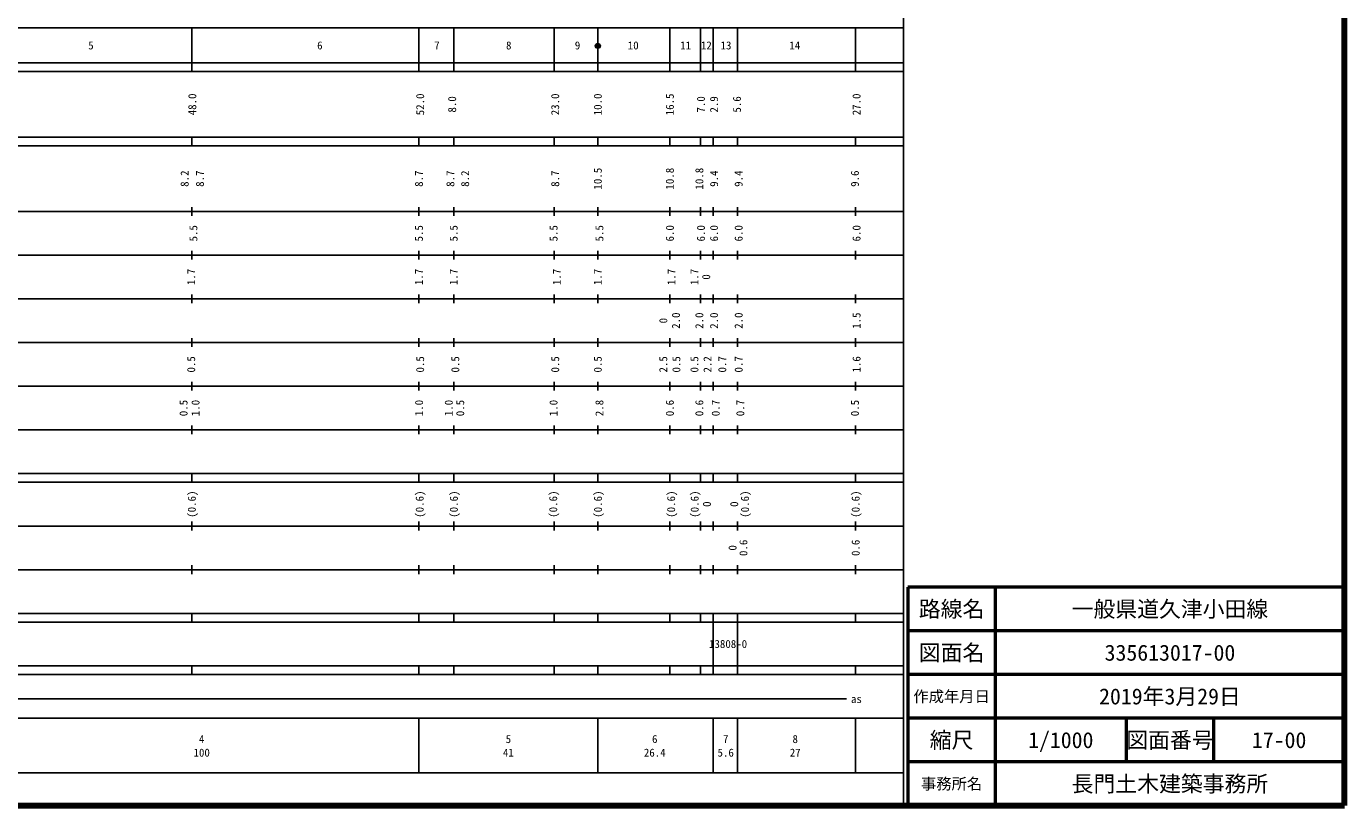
# Model space of a CAD drawing. Units: millimetres on the paper, enlarged 1000 times. Extents: x 40000 to 680000, y 20000 to 380000.
# Drawn here: x 378145 to 680000, y 20000 to 198357 of the extents above; entities that cross this region are included whole.
import ezdxf
from ezdxf.enums import TextEntityAlignment as Align

# ---------------------------------------------------------------- set-up
doc = ezdxf.new("R2010")
doc.units = ezdxf.units.MM
doc.header["$LTSCALE"] = 1000
doc.header["$PDMODE"] = 32
doc.header["$PDSIZE"] = 500
for name, color, linetype, lineweight in [('M-TTL', 2, 'Continuous', 140), ('M-TTL-BAND', 7, 'Continuous', 25), ('M-TTL-FRAM', 2, 'Continuous', 50), ('M-TTL-LINE', 7, 'Continuous', 50), ('M-TTL-TXT', 7, 'Continuous', 13)]:
    doc.layers.add(name, color=color, linetype=linetype, lineweight=lineweight)
doc.styles.add('ＭＳ ゴシック', font='')
doc.styles.get('ＭＳ ゴシック').set_extended_font_data('MS Gothic')

msp = doc.modelspace()

# ---------------------------------------------------------------- linework, layer by layer
at = {"layer": 'M-TTL'}
for p, q in [((680000, 20000), (680000, 380000)), ((40000, 20000), (680000, 20000))]:
    msp.add_line(p, q, dxfattribs=at)
at = {"layer": 'M-TTL-BAND'}
for p, q in [((579000, 20000), (579000, 370000)), ((68000, 198000), (579000, 198000)), ((416000, 198000), (416000, 188000)), ((468000, 198000), (468000, 188000)), ((476000, 198000), (476000, 188000)), ((499000, 198000), (499000, 188000)), ((509000, 198000), (509000, 188000)), ((525500, 198000), (525500, 188000)), ((532500, 198000), (532500, 188000)), ((535400, 198000), (535400, 188000)), ((541000, 198000), (541000, 188000)), ((568000, 198000), (568000, 188000)), ((40000, 190000), (579000, 190000)), ((40000, 188000), (579000, 188000)), ((40000, 173000), (579000, 173000)), ((416000, 173000), (416000, 171000)), ((468000, 171000), (468000, 173000)), ((476000, 173000), (476000, 171000)), ((499000, 173000), (499000, 171000)), ((509000, 173000), (509000, 171000)), ((525500, 173000), (525500, 171000)), ((532500, 173000), (532500, 171000)), ((535400, 173000), (535400, 171000)), ((541000, 173000), (541000, 171000)), ((568000, 171000), (568000, 173000)), ((40000, 171000), (579000, 171000)), ((416000, 157000), (416000, 155000)), ((468000, 155000), (468000, 157000)), ((476000, 157000), (476000, 155000)), ((499000, 157000), (499000, 155000)), ((509000, 157000), (509000, 155000)), ((525500, 157000), (525500, 155000)), ((532500, 157000), (532500, 155000)), ((535400, 157000), (535400, 155000)), ((541000, 157000), (541000, 155000)), ((568000, 155000), (568000, 157000)), ((40000, 156000), (579000, 156000)), ((46000, 146000), (579000, 146000)), ((416000, 147000), (416000, 145000)), ((468000, 145000), (468000, 147000)), ((476000, 147000), (476000, 145000)), ((499000, 147000), (499000, 145000)), ((509000, 147000), (509000, 145000)), ((525500, 147000), (525500, 145000)), ((532500, 147000), (532500, 145000)), ((535400, 147000), (535400, 145000)), ((541000, 147000), (541000, 145000)), ((568000, 145000), (568000, 147000)), ((52000, 136000), (579000, 136000)), ((416000, 137000), (416000, 135000)), ((468000, 135000), (468000, 137000)), ((476000, 137000), (476000, 135000)), ((499000, 137000), (499000, 135000)), ((509000, 137000), (509000, 135000)), ((525500, 137000), (525500, 135000)), ((532500, 137000), (532500, 135000)), ((535400, 137000), (535400, 135000)), ((541000, 137000), (541000, 135000)), ((568000, 135000), (568000, 137000)), ((416000, 127000), (416000, 125000)), ((468000, 125000), (468000, 127000)), ((476000, 127000), (476000, 125000)), ((499000, 127000), (499000, 125000)), ((509000, 127000), (509000, 125000)), ((525500, 127000), (525500, 125000)), ((532500, 127000), (532500, 125000)), ((535400, 127000), (535400, 125000)), ((541000, 127000), (541000, 125000)), ((568000, 125000), (568000, 127000)), ((46000, 126000), (579000, 126000)), ((52000, 116000), (579000, 116000)), ((416000, 117000), (416000, 115000)), ((468000, 115000), (468000, 117000)), ((476000, 117000), (476000, 115000)), ((499000, 117000), (499000, 115000)), ((509000, 117000), (509000, 115000)), ((525500, 117000), (525500, 115000)), ((532500, 117000), (532500, 115000)), ((535400, 117000), (535400, 115000)), ((541000, 117000), (541000, 115000)), ((568000, 115000), (568000, 117000)), ((46000, 106000), (579000, 106000)), ((416000, 107000), (416000, 105000)), ((468000, 105000), (468000, 107000)), ((476000, 107000), (476000, 105000)), ((499000, 107000), (499000, 105000)), ((509000, 107000), (509000, 105000)), ((525500, 107000), (525500, 105000)), ((532500, 107000), (532500, 105000)), ((535400, 107000), (535400, 105000)), ((541000, 107000), (541000, 105000)), ((568000, 105000), (568000, 107000)), ((40000, 96000), (579000, 96000)), ((40000, 94000), (579000, 94000)), ((416000, 96000), (416000, 94000)), ((468000, 94000), (468000, 96000)), ((476000, 96000), (476000, 94000)), ((499000, 96000), (499000, 94000)), ((509000, 96000), (509000, 94000)), ((525500, 96000), (525500, 94000)), ((532500, 96000), (532500, 94000)), ((535400, 96000), (535400, 94000)), ((541000, 96000), (541000, 94000)), ((568000, 94000), (568000, 96000)), ((416000, 85000), (416000, 83000)), ((468000, 83000), (468000, 85000)), ((476000, 85000), (476000, 83000)), ((499000, 85000), (499000, 83000)), ((509000, 85000), (509000, 83000)), ((525500, 85000), (525500, 83000)), ((532500, 85000), (532500, 83000)), ((535400, 85000), (535400, 83000)), ((541000, 85000), (541000, 83000)), ((568000, 83000), (568000, 85000)), ((49000, 84000), (579000, 84000)), ((40000, 74000), (579000, 74000)), ((416000, 75000), (416000, 73000)), ((468000, 73000), (468000, 75000)), ((476000, 75000), (476000, 73000)), ((499000, 75000), (499000, 73000)), ((509000, 75000), (509000, 73000)), ((525500, 75000), (525500, 73000)), ((532500, 75000), (532500, 73000)), ((535400, 75000), (535400, 73000)), ((541000, 75000), (541000, 73000)), ((568000, 73000), (568000, 75000)), ((40000, 64000), (579000, 64000)), ((416000, 64000), (416000, 62000)), ((468000, 62000), (468000, 64000)), ((476000, 64000), (476000, 62000)), ((499000, 64000), (499000, 62000)), ((509000, 64000), (509000, 62000)), ((525500, 64000), (525500, 62000)), ((532500, 64000), (532500, 62000)), ((535400, 64000), (535400, 52000)), ((541000, 64000), (541000, 52000)), ((568000, 62000), (568000, 64000)), ((40000, 62000), (579000, 62000)), ((40000, 52000), (579000, 52000)), ((416000, 52000), (416000, 50000)), ((468000, 50000), (468000, 52000)), ((476000, 52000), (476000, 50000)), ((499000, 52000), (499000, 50000)), ((509000, 52000), (509000, 50000)), ((525500, 52000), (525500, 50000)), ((532500, 52000), (532500, 50000)), ((535400, 52000), (535400, 50000)), ((541000, 52000), (541000, 50000)), ((568000, 50000), (568000, 52000)), ((40000, 50000), (579000, 50000)), ((70805, 44406), (565903, 44406)), ((40000, 40000), (579000, 40000)), ((468000, 40000), (468000, 27500)), ((509000, 40000), (509000, 27500)), ((535400, 40000), (535400, 27500)), ((541000, 40000), (541000, 27500)), ((568000, 40000), (568000, 27500)), ((68000, 27500), (579000, 27500))]:
    msp.add_line(p, q, dxfattribs=at)
at = {"layer": 'M-TTL-BAND', "lineweight": 13}
for radius in [600, 480, 360, 240, 120, 20]:
    msp.add_circle((509000, 193885), radius, dxfattribs=at)
at = {"layer": 'M-TTL-BAND'}
msp.add_point((509000, 193885), dxfattribs=at)
at = {"layer": 'M-TTL-FRAM'}
for p, q in [((680000, 70000), (580000, 70000)), ((580000, 70000), (580000, 20000))]:
    msp.add_line(p, q, dxfattribs=at)
at = {"layer": 'M-TTL-LINE'}
for p, q in [((600000, 70000), (600000, 20000)), ((680000, 60000), (580000, 60000)), ((680000, 50000), (580000, 50000)), ((680000, 40000), (580000, 40000)), ((630000, 40000), (630000, 30000)), ((650000, 40000), (650000, 30000)), ((680000, 30000), (580000, 30000))]:
    msp.add_line(p, q, dxfattribs=at)

# ---------------------------------------------------------------- texts
at = {"layer": 'M-TTL-BAND', "style": 'ＭＳ ゴシック'}
for s, p in [('5', (392937, 194000)), ('6', (445348, 194000)), ('7', (472160, 194000)), ('8', (488600, 194000)), ('9', (504350, 194000)), ('10', (517101, 194000)), ('11', (529101, 194000)), ('12', (533851, 194000)), ('13', (538351, 194000)), ('14', (554102, 194000)), ('13808-0', (538820, 57000)), ('as', (568201, 44406)), ('4', (418288, 35238)), ('5', (488525, 35238)), ('6', (522033, 35238)), ('7', (538274, 35238)), ('8', (554198, 35238)), ('100', (418288, 32131)), ('41', (488525, 32131)), ('26.4', (522033, 32131)), ('5.6', (538274, 32131)), ('27', (554198, 32131))]:
    msp.add_text(s, height=1833, dxfattribs=at).set_placement(p, align=Align.MIDDLE_CENTER)
for s, p in [('48.0', (416128, 180500)), ('52.0', (468306, 180500)), ('8.0', (475630, 180500)), ('23.0', (499228, 180500)), ('10.0', (508979, 180500)), ('16.5', (525479, 180500)), ('7.0', (532605, 180500)), ('2.9', (535605, 180500)), ('5.6', (540855, 180500)), ('27.0', (568231, 180500)), ('8.2', (414378, 163500)), ('8.7', (417878, 163500)), ('8.7', (468022, 163500)), ('8.7', (475228, 163500)), ('8.2', (478603, 163500)), ('8.7', (499228, 163500)), ('10.5', (508979, 163500)), ('10.8', (525479, 163500)), ('10.8', (532230, 163500)), ('9.4', (535605, 163500)), ('9.4', (541230, 163500)), ('9.6', (567856, 163500)), ('5.5', (416378, 151000)), ('5.5', (468022, 151000)), ('5.5', (475978, 151000)), ('5.5', (498853, 151000)), ('5.5', (509354, 151000)), ('6.0', (525479, 151000)), ('6.0', (532605, 151000)), ('6.0', (535605, 151000)), ('6.0', (541230, 151000)), ('6.0', (568231, 151000)), ('1.7', (415878, 141000)), ('1.7', (468022, 141000)), ('1.7', (475978, 141000)), ('1.7', (499603, 141000)), ('1.7', (508979, 141000)), ('1.7', (525854, 141000)), ('1.7', (531105, 141000)), ('0', (533806, 141000)), ('0', (523979, 131000)), ('2.0', (526882, 131000)), ('2.0', (532230, 131000)), ('2.0', (535605, 131000)), ('2.0', (541230, 131000)), ('1.5', (568231, 131000)), ('0.5', (415878, 121000)), ('0.5', (468303, 121000)), ('0.5', (476353, 121000)), ('0.5', (499228, 121000)), ('0.5', (508979, 121000)), ('2.5', (523979, 121000)), ('0.5', (526979, 121000)), ('0.5', (531105, 121000)), ('2.2', (534105, 121000)), ('0.7', (537480, 121000)), ('0.7', (541230, 121000)), ('1.6', (568231, 121000)), ('0.5', (414128, 111000)), ('1.0', (416878, 111000)), ('1.0', (468053, 111000)), ('1.0', (474853, 111000)), ('0.5', (477478, 111000)), ('1.0', (498853, 111000)), ('2.8', (509354, 111000)), ('0.6', (525479, 111000)), ('0.6', (532230, 111000)), ('0.7', (535980, 111000)), ('0.7', (541605, 111000)), ('0.5', (567856, 111000)), ('(0.6)', (416018, 89000)), ('(0.6)', (468193, 89000)), ('(0.6)', (476020, 89000)), ('(0.6)', (498771, 89000)), ('(0.6)', (509021, 89000)), ('(0.6)', (525772, 89000)), ('(0.6)', (531160, 89000)), ('(0.6)', (542683, 89000)), ('(0.6)', (568023, 89000)), ('0', (533956, 89000)), ('0', (540227, 89000)), ('0', (539833, 79000)), ('0.6', (542324, 79000)), ('0.6', (568023, 79000))]:
    msp.add_text(s, height=1833, rotation=90, dxfattribs=at).set_placement(p, align=Align.MIDDLE_CENTER)
at = {"layer": 'M-TTL-TXT', "style": 'ＭＳ ゴシック'}
for s, height, p in [('路線名', 3666, (590000, 65000)), ('一般県道久津小田線', 3666, (640000, 65000)), ('図面名', 3666, (590000, 55000)), ('335613017-00', 3666, (640000, 55000)), ('作成年月日', 2566, (590000, 45000)), ('2019年3月29日', 3666, (640000, 45000)), ('縮尺', 3666, (590000, 35000)), ('1/1000', 3666, (615000, 35000)), ('図面番号', 3666, (640000, 35000)), ('17-00', 3666, (665000, 35000)), ('長門土木建築事務所', 3666, (640000, 25000)), ('事務所名', 2566, (590000, 25000))]:
    msp.add_text(s, height=height, dxfattribs=at).set_placement(p, align=Align.MIDDLE_CENTER)

doc.saveas('drawing.dxf')
